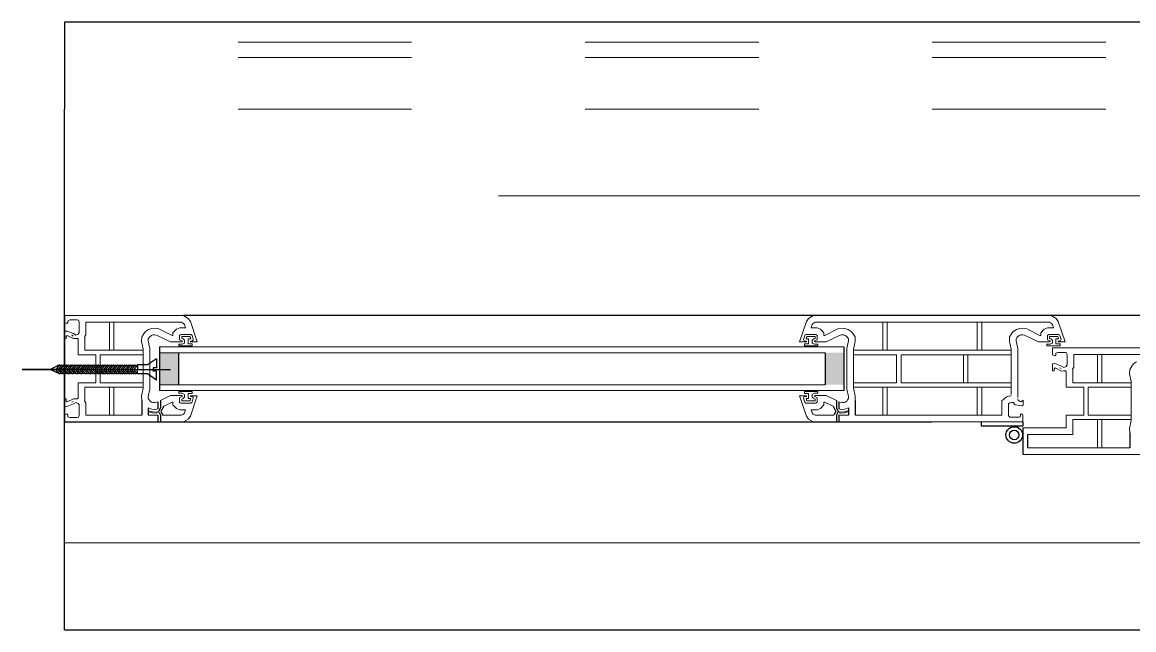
# Model space of a CAD drawing. Header units: metres. Extents: x -355 to 973, y -73 to 238.
# Drawn here: x -294.566 to -293.925, y 97.296 to 97.646 of the extents above; entities that cross this region are included whole.
import ezdxf

# ---------------------------------------------------------------- set-up
doc = ezdxf.new("R2010")
doc.units = ezdxf.units.M
doc.header["$LTSCALE"] = 3
doc.header["$MEASUREMENT"] = 0
doc.linetypes.add('202$0$HIDDEN', pattern=[0.375, 0.25, -0.125])
doc.linetypes.add('DASHED2', pattern=[0.375, 0.25, -0.125])
doc.layers.add('01B', color=10, linetype='Continuous')
doc.layers.add('5', color=2, linetype='Continuous')
doc.layers.add('05', color=21, linetype='Continuous', lineweight=5)
doc.layers.add('15', color=63, linetype='DASHED2', lineweight=15)

# ---------------------------------------------------------------- blocks, each defined once
blk = doc.blocks.new('DSSSS')
at = {"layer": '05'}
for p, q in [((152.76042, -221.38644), (152.76042, -221.38719)), ((152.76042, -221.38719), (152.76643, -221.38719)), ((152.76643, -221.38719), (152.76643, -221.38631))]:
    blk.add_line(p, q, dxfattribs=at)
blk.add_lwpolyline([(152.76643, -221.38631), (152.76455, -221.38631), (152.76455, -221.38402), (152.76573, -221.38402), (152.76544, -221.383), (152.76167, -221.383), (152.76167, -221.38381), (152.76226, -221.38407), (152.76299, -221.38465), (152.76299, -221.38592), (152.76191, -221.38644), (152.76042, -221.38644)], dxfattribs=at)
blk = doc.blocks.new('2wq2w')
at = {"layer": '01B'}
for points in [[(223.1487, 63.4053), (223.13781, 63.4053), (223.13781, 63.42378), (223.1487, 63.42378)], [(223.52121, 63.4053), (223.5321, 63.4053), (223.5321, 63.42378), (223.52121, 63.42378)]]:
    blk.add_hatch(color=143, dxfattribs=at).paths.add_polyline_path(points)
at = {"layer": '01B', "color": 32}
for p, q in [((223.08302, 63.61416), (223.08302, 63.56416)), ((223.08302, 63.26415), (223.08302, 63.56415))]:
    blk.add_line(p, q, dxfattribs=at)
at = {"layer": '01B', "color": 143}
for p, q in [((223.08302, 63.4452), (223.08302, 63.38388)), ((224.08302, 63.4452), (223.15159, 63.4452)), ((223.13781, 63.4271), (223.13781, 63.40198)), ((223.5321, 63.4271), (223.5321, 63.40198)), ((223.13611, 63.42028), (223.1308, 63.41669)), ((223.13611, 63.42028), (223.13611, 63.41509)), ((223.1487, 63.42378), (223.1487, 63.4053)), ((223.52121, 63.42378), (223.52121, 63.4053)), ((223.09954, 63.41415), (223.05868, 63.41415)), ((223.05868, 63.41415), (223.14404, 63.41415)), ((223.0802, 63.41669), (223.07485, 63.41415)), ((223.0802, 63.41162), (223.07485, 63.41415)), ((223.0802, 63.41669), (223.07807, 63.41415)), ((223.0802, 63.41162), (223.07807, 63.41415)), ((223.08145, 63.41669), (223.07932, 63.41415)), ((223.08145, 63.41162), (223.07932, 63.41415)), ((223.0802, 63.41669), (223.08093, 63.41608)), ((223.08269, 63.41669), (223.08057, 63.41415)), ((223.08269, 63.41162), (223.08057, 63.41415)), ((223.08145, 63.41669), (223.08218, 63.41608)), ((223.08394, 63.41669), (223.08181, 63.41415)), ((223.08394, 63.41162), (223.08181, 63.41415)), ((223.08269, 63.41669), (223.08343, 63.41608)), ((223.08519, 63.41669), (223.08306, 63.41415)), ((223.08519, 63.41162), (223.08306, 63.41415)), ((223.08394, 63.41669), (223.08467, 63.41608)), ((223.08643, 63.41669), (223.0843, 63.41415)), ((223.08643, 63.41162), (223.0843, 63.41415)), ((223.08519, 63.41669), (223.08592, 63.41608)), ((223.08768, 63.41669), (223.08555, 63.41415)), ((223.08768, 63.41162), (223.08555, 63.41415)), ((223.08643, 63.41669), (223.08716, 63.41608)), ((223.08892, 63.41669), (223.08679, 63.41415)), ((223.08892, 63.41162), (223.08679, 63.41415)), ((223.08768, 63.41669), (223.08841, 63.41608)), ((223.09017, 63.41669), (223.08804, 63.41415)), ((223.09017, 63.41162), (223.08804, 63.41415)), ((223.08892, 63.41669), (223.08965, 63.41608)), ((223.09141, 63.41669), (223.08929, 63.41415)), ((223.09141, 63.41162), (223.08929, 63.41415)), ((223.09017, 63.41669), (223.0909, 63.41608)), ((223.09266, 63.41669), (223.09053, 63.41415)), ((223.09266, 63.41162), (223.09053, 63.41415)), ((223.09141, 63.41669), (223.09214, 63.41608)), ((223.0939, 63.41669), (223.09178, 63.41415)), ((223.0939, 63.41162), (223.09178, 63.41415)), ((223.09266, 63.41669), (223.09339, 63.41608)), ((223.09515, 63.41669), (223.09302, 63.41415)), ((223.09515, 63.41162), (223.09302, 63.41415)), ((223.0939, 63.41669), (223.09464, 63.41608)), ((223.0964, 63.41669), (223.09427, 63.41415)), ((223.0964, 63.41162), (223.09427, 63.41415)), ((223.09515, 63.41669), (223.09588, 63.41608)), ((223.09764, 63.41669), (223.09551, 63.41415)), ((223.09764, 63.41162), (223.09551, 63.41415)), ((223.0964, 63.41669), (223.09713, 63.41608)), ((223.09889, 63.41669), (223.09676, 63.41415)), ((223.09889, 63.41162), (223.09676, 63.41415)), ((223.09764, 63.41669), (223.09837, 63.41608)), ((223.10013, 63.41669), (223.098, 63.41415)), ((223.10013, 63.41162), (223.098, 63.41415)), ((223.09889, 63.41669), (223.09962, 63.41608)), ((223.10138, 63.41669), (223.09925, 63.41415)), ((223.10138, 63.41162), (223.09925, 63.41415)), ((223.10013, 63.41669), (223.10086, 63.41608)), ((223.10262, 63.41669), (223.1005, 63.41415)), ((223.10262, 63.41162), (223.1005, 63.41415)), ((223.10138, 63.41669), (223.10211, 63.41608)), ((223.10387, 63.41669), (223.10174, 63.41415)), ((223.10387, 63.41162), (223.10174, 63.41415)), ((223.10262, 63.41669), (223.10336, 63.41608)), ((223.10512, 63.41669), (223.10299, 63.41415)), ((223.10512, 63.41162), (223.10299, 63.41415)), ((223.10387, 63.41669), (223.1046, 63.41608)), ((223.10636, 63.41669), (223.10423, 63.41415)), ((223.10636, 63.41162), (223.10423, 63.41415)), ((223.10512, 63.41669), (223.10585, 63.41608)), ((223.10761, 63.41669), (223.10548, 63.41415)), ((223.10761, 63.41162), (223.10548, 63.41415)), ((223.10636, 63.41669), (223.10709, 63.41608)), ((223.10885, 63.41669), (223.10672, 63.41415)), ((223.10885, 63.41162), (223.10672, 63.41415)), ((223.10761, 63.41669), (223.10834, 63.41608)), ((223.1101, 63.41669), (223.10797, 63.41415)), ((223.1101, 63.41162), (223.10797, 63.41415)), ((223.10885, 63.41669), (223.10958, 63.41608)), ((223.11134, 63.41669), (223.10922, 63.41415)), ((223.11134, 63.41162), (223.10922, 63.41415)), ((223.1101, 63.41669), (223.11083, 63.41608)), ((223.11259, 63.41669), (223.11046, 63.41415)), ((223.11259, 63.41162), (223.11046, 63.41415)), ((223.11134, 63.41669), (223.11208, 63.41608)), ((223.11384, 63.41669), (223.11171, 63.41415)), ((223.11384, 63.41162), (223.11171, 63.41415)), ((223.11259, 63.41669), (223.11332, 63.41608)), ((223.11508, 63.41669), (223.11295, 63.41415)), ((223.11508, 63.41162), (223.11295, 63.41415)), ((223.11384, 63.41669), (223.11457, 63.41608)), ((223.11633, 63.41669), (223.1142, 63.41415)), ((223.11633, 63.41162), (223.1142, 63.41415)), ((223.11508, 63.41669), (223.11581, 63.41608)), ((223.11757, 63.41669), (223.11544, 63.41415)), ((223.11757, 63.41162), (223.11544, 63.41415)), ((223.11633, 63.41669), (223.11706, 63.41608)), ((223.11882, 63.41669), (223.11669, 63.41415)), ((223.11882, 63.41162), (223.11669, 63.41415)), ((223.11757, 63.41669), (223.1183, 63.41608)), ((223.12006, 63.41669), (223.11794, 63.41415)), ((223.12006, 63.41162), (223.11794, 63.41415)), ((223.11882, 63.41669), (223.11955, 63.41608)), ((223.12131, 63.41669), (223.11918, 63.41415)), ((223.12131, 63.41162), (223.11918, 63.41415)), ((223.12006, 63.41669), (223.1208, 63.41608)), ((223.12256, 63.41669), (223.12043, 63.41415)), ((223.12256, 63.41162), (223.12043, 63.41415)), ((223.12131, 63.41669), (223.12204, 63.41608)), ((223.1238, 63.41669), (223.12167, 63.41415)), ((223.1238, 63.41162), (223.12167, 63.41415)), ((223.12256, 63.41669), (223.12329, 63.41608)), ((223.12505, 63.41669), (223.12292, 63.41415)), ((223.12505, 63.41162), (223.12292, 63.41415)), ((223.1238, 63.41669), (223.12453, 63.41608)), ((223.1308, 63.41669), (223.12505, 63.41669)), ((223.12505, 63.41669), (223.12505, 63.41415)), ((223.12505, 63.41162), (223.12505, 63.41415)), ((223.13611, 63.41509), (223.13404, 63.41509)), ((223.13404, 63.41509), (223.13404, 63.41415)), ((223.13404, 63.41322), (223.13404, 63.41415)), ((223.13611, 63.41322), (223.13404, 63.41322)), ((223.13611, 63.40803), (223.13611, 63.41322)), ((223.0802, 63.41162), (223.08093, 63.41223)), ((223.08145, 63.41162), (223.08218, 63.41223)), ((223.08269, 63.41162), (223.08343, 63.41223)), ((223.08394, 63.41162), (223.08467, 63.41223)), ((223.08519, 63.41162), (223.08592, 63.41223)), ((223.08643, 63.41162), (223.08716, 63.41223)), ((223.08768, 63.41162), (223.08841, 63.41223)), ((223.08892, 63.41162), (223.08965, 63.41223)), ((223.09017, 63.41162), (223.0909, 63.41223)), ((223.09141, 63.41162), (223.09214, 63.41223)), ((223.09266, 63.41162), (223.09339, 63.41223)), ((223.0939, 63.41162), (223.09464, 63.41223)), ((223.09515, 63.41162), (223.09588, 63.41223)), ((223.0964, 63.41162), (223.09713, 63.41223)), ((223.09764, 63.41162), (223.09837, 63.41223)), ((223.09889, 63.41162), (223.09962, 63.41223)), ((223.10013, 63.41162), (223.10086, 63.41223)), ((223.10138, 63.41162), (223.10211, 63.41223)), ((223.10262, 63.41162), (223.10336, 63.41223)), ((223.10387, 63.41162), (223.1046, 63.41223)), ((223.10512, 63.41162), (223.10585, 63.41223)), ((223.10636, 63.41162), (223.10709, 63.41223)), ((223.10761, 63.41162), (223.10834, 63.41223)), ((223.10885, 63.41162), (223.10958, 63.41223)), ((223.1101, 63.41162), (223.11083, 63.41223)), ((223.11134, 63.41162), (223.11208, 63.41223)), ((223.11259, 63.41162), (223.11332, 63.41223)), ((223.11384, 63.41162), (223.11457, 63.41223)), ((223.11508, 63.41162), (223.11581, 63.41223)), ((223.11633, 63.41162), (223.11706, 63.41223)), ((223.11757, 63.41162), (223.1183, 63.41223)), ((223.11882, 63.41162), (223.11955, 63.41223)), ((223.12006, 63.41162), (223.1208, 63.41223)), ((223.12131, 63.41162), (223.12204, 63.41223)), ((223.12256, 63.41162), (223.12329, 63.41223)), ((223.1238, 63.41162), (223.12453, 63.41223)), ((223.1308, 63.41162), (223.12505, 63.41162)), ((223.13611, 63.40803), (223.1308, 63.41162)), ((223.12751, 63.39622), (223.12751, 63.3877)), ((223.13679, 63.39554), (223.13679, 63.39145)), ((223.1383, 63.39628), (223.1383, 63.39202)), ((223.52774, 63.39628), (223.52774, 63.39202)), ((223.52926, 63.39554), (223.52926, 63.39145)), ((223.53853, 63.39622), (223.53853, 63.3877)), ((223.13129, 63.39192), (223.13129, 63.3877)), ((223.1317, 63.39036), (223.13151, 63.38975)), ((223.13679, 63.3877), (223.13679, 63.38388)), ((223.1383, 63.39202), (223.13719, 63.38989)), ((223.13749, 63.38931), (223.1383, 63.3877)), ((223.1383, 63.3877), (223.1383, 63.38388)), ((223.14023, 63.39296), (223.13863, 63.38989)), ((223.13863, 63.38989), (223.13973, 63.3877)), ((223.52582, 63.39296), (223.52742, 63.38989)), ((223.52742, 63.38989), (223.52631, 63.3877)), ((223.52774, 63.39202), (223.52885, 63.38989)), ((223.52855, 63.38931), (223.52774, 63.3877)), ((223.52774, 63.3877), (223.52774, 63.38388)), ((223.52926, 63.3877), (223.52926, 63.38388)), ((223.53435, 63.39036), (223.53453, 63.38975)), ((223.53475, 63.39192), (223.53475, 63.3877)), ((223.08302, 63.38388), (223.58302, 63.38388)), ((223.61145, 63.38148), (223.61145, 63.38388)), ((223.63526, 63.38148), (223.61145, 63.38148)), ((223.63526, 63.38388), (223.63526, 63.38148)), ((223.63526, 63.38045), (223.63526, 63.3652)), ((223.63782, 63.37662), (223.63782, 63.36903)), ((223.69673, 63.37755), (223.69673, 63.36903))]:
    blk.add_line(p, q, dxfattribs=at)
for radius in [0.00477, 0.00274]:
    blk.add_circle((223.63022, 63.37639), radius, dxfattribs=at)
at = {"layer": '05', "color": 143}
for p, q in [((223.08302, 63.4412), (223.08302, 63.4452)), ((223.58302, 63.4452), (223.65159, 63.4452)), ((223.65159, 63.4452), (223.65429, 63.44351)), ((223.08441, 63.44055), (223.08302, 63.4412)), ((223.08499, 63.4411), (223.08441, 63.44055)), ((223.08611, 63.44264), (223.08499, 63.44216)), ((223.08499, 63.44216), (223.08499, 63.4411)), ((223.09041, 63.44264), (223.08611, 63.44264)), ((223.09101, 63.44251), (223.09041, 63.44264)), ((223.09156, 63.44149), (223.09101, 63.44251)), ((223.09156, 63.4354), (223.09156, 63.44149)), ((223.09539, 63.43413), (223.09539, 63.44138)), ((223.09539, 63.44138), (223.15049, 63.44138)), ((223.10895, 63.42518), (223.10895, 63.44138)), ((223.1115, 63.42518), (223.1115, 63.44138)), ((223.15049, 63.44138), (223.15169, 63.44062)), ((223.15169, 63.44062), (223.15218, 63.44)), ((223.15218, 63.44), (223.15279, 63.43817)), ((223.51386, 63.44), (223.51326, 63.43817)), ((223.51435, 63.44062), (223.51386, 63.44)), ((223.51555, 63.44138), (223.51435, 63.44062)), ((223.58302, 63.44138), (223.51555, 63.44138)), ((223.55455, 63.42518), (223.55455, 63.44138)), ((223.5571, 63.42518), (223.5571, 63.44138)), ((223.58302, 63.44138), (223.65049, 63.44138)), ((223.60895, 63.42518), (223.60895, 63.44138)), ((223.6115, 63.42518), (223.6115, 63.44138)), ((223.65049, 63.44138), (223.65169, 63.44062)), ((223.65169, 63.44062), (223.65218, 63.44)), ((223.65218, 63.44), (223.65279, 63.43817)), ((223.65429, 63.44351), (223.65561, 63.44183)), ((223.65561, 63.44183), (223.65948, 63.43012)), ((223.08302, 63.43613), (223.08441, 63.43626)), ((223.08302, 63.432), (223.08302, 63.43613)), ((223.08409, 63.4332), (223.08398, 63.43196)), ((223.08452, 63.4337), (223.08409, 63.4332)), ((223.08441, 63.43626), (223.08826, 63.43476)), ((223.08825, 63.43188), (223.08452, 63.4337)), ((223.08809, 63.43337), (223.08719, 63.43381)), ((223.08719, 63.43381), (223.08769, 63.43362)), ((223.08769, 63.43362), (223.08809, 63.43337)), ((223.08826, 63.43476), (223.08956, 63.43396)), ((223.08956, 63.43396), (223.0909, 63.43451)), ((223.0909, 63.43451), (223.09156, 63.4354)), ((223.09454, 63.43299), (223.09539, 63.43413)), ((223.09473, 63.43273), (223.09454, 63.43299)), ((223.09473, 63.42518), (223.09473, 63.43273)), ((223.12751, 63.43285), (223.12744, 63.43025)), ((223.12868, 63.43467), (223.12751, 63.43285)), ((223.12968, 63.43596), (223.12868, 63.43467)), ((223.13152, 63.43723), (223.12968, 63.43596)), ((223.13337, 63.43779), (223.13152, 63.43723)), ((223.13538, 63.43796), (223.13337, 63.43779)), ((223.13741, 63.43749), (223.13538, 63.43796)), ((223.14503, 63.43378), (223.13741, 63.43749)), ((223.14548, 63.43378), (223.14503, 63.43378)), ((223.14752, 63.43741), (223.14548, 63.4353)), ((223.14548, 63.4353), (223.14548, 63.43378)), ((223.14943, 63.43817), (223.14752, 63.43741)), ((223.15279, 63.43817), (223.14943, 63.43817)), ((223.51326, 63.43817), (223.51661, 63.43817)), ((223.51661, 63.43817), (223.51852, 63.43741)), ((223.51852, 63.43741), (223.52056, 63.4353)), ((223.52056, 63.4353), (223.52056, 63.43378)), ((223.52056, 63.43378), (223.52102, 63.43378)), ((223.52102, 63.43378), (223.52863, 63.43749)), ((223.52863, 63.43749), (223.53067, 63.43796)), ((223.53067, 63.43796), (223.53268, 63.43779)), ((223.53268, 63.43779), (223.53452, 63.43723)), ((223.53452, 63.43723), (223.53636, 63.43596)), ((223.53636, 63.43596), (223.53736, 63.43467)), ((223.53736, 63.43467), (223.53853, 63.43285)), ((223.53853, 63.43285), (223.53861, 63.43025)), ((223.62751, 63.43285), (223.62744, 63.43025)), ((223.62868, 63.43467), (223.62751, 63.43285)), ((223.62968, 63.43596), (223.62868, 63.43467)), ((223.63152, 63.43723), (223.62968, 63.43596)), ((223.6318, 63.43246), (223.63131, 63.43168)), ((223.63337, 63.43779), (223.63152, 63.43723)), ((223.63234, 63.43314), (223.6318, 63.43246)), ((223.6332, 63.43374), (223.63234, 63.43314)), ((223.63408, 63.43401), (223.6332, 63.43374)), ((223.63538, 63.43796), (223.63337, 63.43779)), ((223.63511, 63.43409), (223.63408, 63.43401)), ((223.63613, 63.43386), (223.63511, 63.43409)), ((223.63741, 63.43749), (223.63538, 63.43796)), ((223.64414, 63.42996), (223.63613, 63.43386)), ((223.64503, 63.43378), (223.63741, 63.43749)), ((223.64548, 63.43378), (223.64503, 63.43378)), ((223.64752, 63.43741), (223.64548, 63.4353)), ((223.64548, 63.4353), (223.64548, 63.43378)), ((223.64943, 63.43817), (223.64752, 63.43741)), ((223.6497, 63.43416), (223.64931, 63.43375)), ((223.64931, 63.43375), (223.64931, 63.43121)), ((223.65279, 63.43817), (223.64943, 63.43817)), ((223.65017, 63.43434), (223.6497, 63.43416)), ((223.65584, 63.43434), (223.65017, 63.43434)), ((223.65622, 63.43407), (223.65584, 63.43434)), ((223.65653, 63.43371), (223.65622, 63.43407)), ((223.65718, 63.43147), (223.65653, 63.43371)), ((223.08339, 63.4318), (223.08302, 63.432)), ((223.08398, 63.43196), (223.08339, 63.4318)), ((223.08948, 63.43193), (223.08825, 63.43188)), ((223.09058, 63.43195), (223.08948, 63.43193)), ((223.0909, 63.4315), (223.09058, 63.43195)), ((223.0909, 63.42263), (223.0909, 63.4315)), ((223.12744, 63.43025), (223.12845, 63.42579)), ((223.12845, 63.42579), (223.12845, 63.41889)), ((223.53861, 63.43025), (223.53759, 63.42579)), ((223.53759, 63.42579), (223.53759, 63.41889)), ((223.62744, 63.43025), (223.62845, 63.42579)), ((223.62845, 63.42579), (223.62845, 63.41812)), ((223.63131, 63.43168), (223.63127, 63.43063)), ((223.63127, 63.43063), (223.63228, 63.42622)), ((223.63228, 63.42622), (223.63228, 63.41812)), ((223.6506, 63.42996), (223.64414, 63.42996)), ((223.649, 63.42868), (223.649, 63.42772)), ((223.649, 63.42772), (223.65666, 63.42772)), ((223.64931, 63.43121), (223.65067, 63.4306)), ((223.65099, 63.43015), (223.6506, 63.42996)), ((223.65067, 63.4306), (223.65099, 63.43035)), ((223.65099, 63.43035), (223.65099, 63.43015)), ((223.65554, 63.43012), (223.65554, 63.43049)), ((223.65554, 63.43049), (223.65625, 63.43049)), ((223.65948, 63.43012), (223.65554, 63.43012)), ((223.65625, 63.43049), (223.65682, 63.4306)), ((223.65666, 63.42772), (223.65666, 63.42884)), ((223.65682, 63.4306), (223.65708, 63.43104)), ((223.65708, 63.43104), (223.65718, 63.43147)), ((223.0909, 63.42263), (223.10102, 63.42263)), ((223.09473, 63.42518), (223.12845, 63.42518)), ((223.10102, 63.42263), (223.10102, 63.41454)), ((223.10357, 63.42263), (223.12845, 63.42263)), ((223.10357, 63.42263), (223.10357, 63.41454)), ((223.58302, 63.42518), (223.53759, 63.42518)), ((223.56247, 63.42263), (223.53759, 63.42263)), ((223.56247, 63.42263), (223.56247, 63.41454)), ((223.58302, 63.42263), (223.56503, 63.42263)), ((223.56503, 63.42263), (223.56503, 63.41454)), ((223.58302, 63.42518), (223.62845, 63.42518)), ((223.58302, 63.42263), (223.62845, 63.42263)), ((223.60102, 63.42263), (223.60102, 63.41454)), ((223.60357, 63.42263), (223.60357, 63.41454)), ((223.67817, 63.40651), (223.67817, 63.4227)), ((223.68072, 63.40651), (223.68072, 63.4227)), ((223.10102, 63.40645), (223.10102, 63.41454)), ((223.10357, 63.40645), (223.10357, 63.41454)), ((223.12845, 63.41889), (223.12845, 63.41454)), ((223.12845, 63.41019), (223.12845, 63.41454)), ((223.13228, 63.41019), (223.13228, 63.41454)), ((223.53376, 63.41019), (223.53376, 63.41454)), ((223.53759, 63.41889), (223.53759, 63.41454)), ((223.53759, 63.41019), (223.53759, 63.41454)), ((223.56247, 63.40645), (223.56247, 63.41454)), ((223.56503, 63.40645), (223.56503, 63.41454)), ((223.60102, 63.40645), (223.60102, 63.41454)), ((223.60357, 63.40645), (223.60357, 63.41454)), ((223.62845, 63.41812), (223.62845, 63.39979)), ((223.63228, 63.41812), (223.63228, 63.39801)), ((223.12845, 63.40329), (223.12845, 63.41019)), ((223.13228, 63.40286), (223.13228, 63.41019)), ((223.53376, 63.40286), (223.53376, 63.41019)), ((223.53759, 63.40329), (223.53759, 63.41019)), ((223.66395, 63.40651), (223.69768, 63.40651)), ((223.0909, 63.40645), (223.10102, 63.40645)), ((223.0909, 63.40645), (223.0909, 63.39758)), ((223.09473, 63.4039), (223.12845, 63.4039)), ((223.09473, 63.4039), (223.09473, 63.39635)), ((223.10357, 63.40645), (223.12845, 63.40645)), ((223.10895, 63.4039), (223.10895, 63.3877)), ((223.1115, 63.4039), (223.1115, 63.3877)), ((223.12744, 63.39883), (223.12845, 63.40329)), ((223.13127, 63.39845), (223.13228, 63.40286)), ((223.149, 63.4004), (223.149, 63.40136)), ((223.149, 63.40136), (223.15666, 63.40136)), ((223.15666, 63.40136), (223.15666, 63.40023)), ((223.51705, 63.40136), (223.50939, 63.40136)), ((223.50939, 63.40136), (223.50939, 63.40023)), ((223.51705, 63.4004), (223.51705, 63.40136)), ((223.53477, 63.39845), (223.53376, 63.40286)), ((223.56247, 63.40645), (223.53759, 63.40645)), ((223.62845, 63.4039), (223.53759, 63.4039)), ((223.53861, 63.39883), (223.53759, 63.40329)), ((223.55455, 63.4039), (223.55455, 63.3877)), ((223.5571, 63.4039), (223.5571, 63.3877)), ((223.62845, 63.40645), (223.56503, 63.40645)), ((223.60895, 63.3877), (223.60895, 63.4039)), ((223.6115, 63.3877), (223.6115, 63.4039)), ((223.66012, 63.40396), (223.67024, 63.40396)), ((223.67024, 63.40396), (223.67024, 63.39586)), ((223.67279, 63.40396), (223.69768, 63.40396)), ((223.67279, 63.40396), (223.67279, 63.39586)), ((223.08339, 63.39728), (223.08302, 63.39708)), ((223.08302, 63.39708), (223.08302, 63.39295)), ((223.08398, 63.39712), (223.08339, 63.39728)), ((223.08409, 63.39588), (223.08398, 63.39712)), ((223.08452, 63.39538), (223.08409, 63.39588)), ((223.08441, 63.39282), (223.08826, 63.39431)), ((223.08825, 63.3972), (223.08452, 63.39538)), ((223.08809, 63.39571), (223.08719, 63.39527)), ((223.08719, 63.39527), (223.08769, 63.39546)), ((223.08769, 63.39546), (223.08809, 63.39571)), ((223.08948, 63.39715), (223.08825, 63.3972)), ((223.08826, 63.39431), (223.08956, 63.39511)), ((223.09058, 63.39713), (223.08948, 63.39715)), ((223.08956, 63.39511), (223.0909, 63.39457)), ((223.0909, 63.39758), (223.09058, 63.39713)), ((223.0909, 63.39457), (223.09156, 63.39368)), ((223.09156, 63.39368), (223.09156, 63.38759)), ((223.09473, 63.39635), (223.09454, 63.39609)), ((223.09454, 63.39609), (223.09539, 63.39495)), ((223.09539, 63.39495), (223.09539, 63.3877)), ((223.12751, 63.39622), (223.12744, 63.39883)), ((223.13131, 63.3974), (223.13127, 63.39845)), ((223.1318, 63.39662), (223.13131, 63.3974)), ((223.13234, 63.39594), (223.1318, 63.39662)), ((223.1332, 63.39534), (223.13234, 63.39594)), ((223.13408, 63.39507), (223.1332, 63.39534)), ((223.13511, 63.39499), (223.13408, 63.39507)), ((223.13613, 63.39522), (223.13511, 63.39499)), ((223.13679, 63.39554), (223.13613, 63.39522)), ((223.14414, 63.39912), (223.1383, 63.39628)), ((223.14503, 63.3953), (223.14023, 63.39296)), ((223.1506, 63.39912), (223.14414, 63.39912)), ((223.14548, 63.3953), (223.14503, 63.3953)), ((223.14548, 63.39378), (223.14548, 63.3953)), ((223.14752, 63.39167), (223.14548, 63.39378)), ((223.14931, 63.39787), (223.15067, 63.39848)), ((223.14931, 63.39533), (223.14931, 63.39787)), ((223.1497, 63.39492), (223.14931, 63.39533)), ((223.15017, 63.39474), (223.1497, 63.39492)), ((223.15584, 63.39474), (223.15017, 63.39474)), ((223.15099, 63.39893), (223.1506, 63.39912)), ((223.15067, 63.39848), (223.15099, 63.39873)), ((223.15099, 63.39873), (223.15099, 63.39893)), ((223.15948, 63.39896), (223.15554, 63.39896)), ((223.15554, 63.39896), (223.15554, 63.39859)), ((223.15554, 63.39859), (223.15625, 63.39859)), ((223.15561, 63.38725), (223.15948, 63.39896)), ((223.15622, 63.39501), (223.15584, 63.39474)), ((223.15653, 63.39537), (223.15622, 63.39501)), ((223.15625, 63.39859), (223.15682, 63.39848)), ((223.15718, 63.39761), (223.15653, 63.39537)), ((223.15682, 63.39848), (223.15708, 63.39804)), ((223.15708, 63.39804), (223.15718, 63.39761)), ((223.51044, 63.38725), (223.50657, 63.39896)), ((223.50657, 63.39896), (223.51051, 63.39896)), ((223.50897, 63.39804), (223.50886, 63.39761)), ((223.50886, 63.39761), (223.50951, 63.39537)), ((223.50922, 63.39848), (223.50897, 63.39804)), ((223.50979, 63.39859), (223.50922, 63.39848)), ((223.50951, 63.39537), (223.50983, 63.39501)), ((223.51051, 63.39859), (223.50979, 63.39859)), ((223.50983, 63.39501), (223.5102, 63.39474)), ((223.5102, 63.39474), (223.51588, 63.39474)), ((223.51051, 63.39896), (223.51051, 63.39859)), ((223.51505, 63.39893), (223.51544, 63.39912)), ((223.51505, 63.39873), (223.51505, 63.39893)), ((223.51537, 63.39848), (223.51505, 63.39873)), ((223.51674, 63.39787), (223.51537, 63.39848)), ((223.51544, 63.39912), (223.5219, 63.39912)), ((223.51588, 63.39474), (223.51634, 63.39492)), ((223.51634, 63.39492), (223.51674, 63.39533)), ((223.51674, 63.39533), (223.51674, 63.39787)), ((223.51852, 63.39167), (223.52056, 63.39378)), ((223.52056, 63.39378), (223.52056, 63.3953)), ((223.52056, 63.3953), (223.52102, 63.3953)), ((223.52102, 63.3953), (223.52582, 63.39296)), ((223.5219, 63.39912), (223.52774, 63.39628)), ((223.52926, 63.39554), (223.52991, 63.39522)), ((223.52991, 63.39522), (223.53094, 63.39499)), ((223.53094, 63.39499), (223.53196, 63.39507)), ((223.53196, 63.39507), (223.53284, 63.39534)), ((223.53284, 63.39534), (223.5337, 63.39594)), ((223.5337, 63.39594), (223.53424, 63.39662)), ((223.53424, 63.39662), (223.53474, 63.3974)), ((223.53474, 63.3974), (223.53477, 63.39845)), ((223.53853, 63.39622), (223.53861, 63.39883)), ((223.62573, 63.39829), (223.62317, 63.39596)), ((223.62317, 63.39596), (223.62317, 63.3877)), ((223.6281, 63.39893), (223.62573, 63.39829)), ((223.62762, 63.39484), (223.627, 63.39427)), ((223.627, 63.39427), (223.627, 63.38765)), ((223.62861, 63.3951), (223.62762, 63.39484)), ((223.62845, 63.39893), (223.6281, 63.39893)), ((223.6296, 63.3951), (223.62861, 63.3951)), ((223.63073, 63.39378), (223.6296, 63.3951)), ((223.63474, 63.3931), (223.63073, 63.39378)), ((223.63228, 63.39715), (223.63255, 63.39647)), ((223.63255, 63.39647), (223.63321, 63.39589)), ((223.63321, 63.39589), (223.63395, 63.39541)), ((223.63395, 63.39541), (223.6348, 63.39601)), ((223.6348, 63.39601), (223.63536, 63.39638)), ((223.63536, 63.39638), (223.63536, 63.39354)), ((223.67024, 63.38777), (223.67024, 63.39586)), ((223.67279, 63.38777), (223.67279, 63.39586)), ((223.69768, 63.39151), (223.69768, 63.39586)), ((223.08302, 63.39295), (223.08441, 63.39282)), ((223.08441, 63.38853), (223.08302, 63.38788)), ((223.08302, 63.38788), (223.08302, 63.38388)), ((223.08499, 63.38798), (223.08441, 63.38853)), ((223.08499, 63.38692), (223.08499, 63.38798)), ((223.09156, 63.38759), (223.09101, 63.38657)), ((223.12751, 63.3877), (223.09539, 63.3877)), ((223.13337, 63.39129), (223.13129, 63.39192)), ((223.13679, 63.3877), (223.13129, 63.3877)), ((223.13365, 63.38911), (223.13151, 63.38975)), ((223.13377, 63.38974), (223.1317, 63.39036)), ((223.13538, 63.39112), (223.13337, 63.39129)), ((223.13583, 63.38893), (223.13365, 63.38911)), ((223.13578, 63.38957), (223.13377, 63.38974)), ((223.13679, 63.39145), (223.13538, 63.39112)), ((223.13719, 63.38989), (223.13578, 63.38957)), ((223.13749, 63.38931), (223.13583, 63.38893)), ((223.15049, 63.3877), (223.13973, 63.3877)), ((223.14943, 63.39091), (223.14752, 63.39167)), ((223.15279, 63.39091), (223.14943, 63.39091)), ((223.15049, 63.3877), (223.15169, 63.38846)), ((223.15169, 63.38846), (223.15218, 63.38908)), ((223.15218, 63.38908), (223.15279, 63.39091)), ((223.15429, 63.38557), (223.15561, 63.38725)), ((223.51175, 63.38557), (223.51044, 63.38725)), ((223.51386, 63.38908), (223.51326, 63.39091)), ((223.51326, 63.39091), (223.51661, 63.39091)), ((223.51435, 63.38846), (223.51386, 63.38908)), ((223.51555, 63.3877), (223.51435, 63.38846)), ((223.51555, 63.3877), (223.52631, 63.3877)), ((223.51661, 63.39091), (223.51852, 63.39167)), ((223.52855, 63.38931), (223.53022, 63.38893)), ((223.52885, 63.38989), (223.53026, 63.38957)), ((223.52926, 63.39145), (223.53067, 63.39112)), ((223.52926, 63.3877), (223.53475, 63.3877)), ((223.53022, 63.38893), (223.53239, 63.38911)), ((223.53026, 63.38957), (223.53227, 63.38974)), ((223.53067, 63.39112), (223.53268, 63.39129)), ((223.53227, 63.38974), (223.53435, 63.39036)), ((223.53239, 63.38911), (223.53453, 63.38975)), ((223.53268, 63.39129), (223.53475, 63.39192)), ((223.53853, 63.3877), (223.60895, 63.3877)), ((223.62317, 63.3877), (223.59473, 63.3877)), ((223.627, 63.38765), (223.62722, 63.38705)), ((223.63358, 63.3869), (223.63375, 63.38746)), ((223.63375, 63.38808), (223.63404, 63.38841)), ((223.63375, 63.38746), (223.63375, 63.38808)), ((223.63404, 63.38841), (223.63501, 63.38841)), ((223.63536, 63.39354), (223.63474, 63.3931)), ((223.63501, 63.38841), (223.63526, 63.38804)), ((223.63526, 63.38804), (223.63526, 63.38388)), ((223.66012, 63.38777), (223.66012, 63.38045)), ((223.66012, 63.38777), (223.67024, 63.38777)), ((223.67279, 63.38777), (223.69768, 63.38777)), ((223.69768, 63.38462), (223.69768, 63.39151)), ((223.13679, 63.38388), (223.08302, 63.38388)), ((223.08611, 63.38644), (223.08499, 63.38692)), ((223.09041, 63.38644), (223.08611, 63.38644)), ((223.09101, 63.38657), (223.09041, 63.38644)), ((223.15159, 63.38388), (223.1383, 63.38388)), ((223.15159, 63.38388), (223.15429, 63.38557)), ((223.51445, 63.38388), (223.51175, 63.38557)), ((223.51445, 63.38388), (223.52774, 63.38388)), ((223.52926, 63.38388), (223.58302, 63.38388)), ((223.63526, 63.38388), (223.58302, 63.38388)), ((223.62722, 63.38705), (223.6277, 63.38668)), ((223.6277, 63.38668), (223.63315, 63.38668)), ((223.63315, 63.38668), (223.63358, 63.3869)), ((223.66395, 63.38522), (223.66395, 63.37662)), ((223.66395, 63.38522), (223.69768, 63.38522)), ((223.67817, 63.38522), (223.67817, 63.36903)), ((223.68072, 63.38522), (223.68072, 63.36903)), ((223.69666, 63.38015), (223.69768, 63.38462)), ((223.63526, 63.38045), (223.66012, 63.38045)), ((223.63782, 63.37662), (223.66395, 63.37662)), ((223.69673, 63.37755), (223.69666, 63.38015)), ((223.69673, 63.36903), (223.63782, 63.36903)), ((223.70601, 63.3652), (223.63526, 63.3652))]:
    blk.add_line(p, q, dxfattribs=at)
at = {"layer": '05', "color": 107}
for p, q in [((223.13781, 63.4271), (223.5321, 63.4271)), ((223.13781, 63.42378), (223.52121, 63.42378)), ((223.13781, 63.4053), (223.52121, 63.4053)), ((223.13781, 63.40198), (223.5321, 63.40198))]:
    blk.add_line(p, q, dxfattribs=at)
at = {"layer": '05', "color": 143}
for points in [[(223.08302, 63.4452), (223.15159, 63.4452), (223.15429, 63.44351), (223.15561, 63.44183), (223.15948, 63.43012), (223.15554, 63.43012), (223.15554, 63.43049), (223.15625, 63.43049), (223.15682, 63.4306), (223.15708, 63.43104), (223.15718, 63.43147), (223.15653, 63.43371), (223.15622, 63.43407), (223.15584, 63.43434), (223.15017, 63.43434), (223.1497, 63.43416), (223.14931, 63.43375), (223.14931, 63.43121), (223.15067, 63.4306), (223.15099, 63.43035), (223.15099, 63.43015), (223.1506, 63.42996), (223.14414, 63.42996), (223.13613, 63.43386), (223.13511, 63.43409), (223.13408, 63.43401), (223.1332, 63.43374), (223.13234, 63.43314), (223.1318, 63.43246), (223.13131, 63.43168), (223.13127, 63.43063), (223.13228, 63.42622), (223.13228, 63.41889), (223.13228, 63.41454)], [(223.58302, 63.4452), (223.51445, 63.4452), (223.51175, 63.44351), (223.51044, 63.44183), (223.50657, 63.43012), (223.51051, 63.43012), (223.51051, 63.43049), (223.50979, 63.43049), (223.50922, 63.4306), (223.50897, 63.43104), (223.50886, 63.43147), (223.50951, 63.43371), (223.50983, 63.43407), (223.5102, 63.43434), (223.51588, 63.43434), (223.51634, 63.43416), (223.51674, 63.43375), (223.51674, 63.43121), (223.51537, 63.4306), (223.51505, 63.43035), (223.51505, 63.43015), (223.51544, 63.42996), (223.5219, 63.42996), (223.52991, 63.43386), (223.53094, 63.43409), (223.53196, 63.43401), (223.53284, 63.43374), (223.5337, 63.43314), (223.53424, 63.43246), (223.53474, 63.43168), (223.53477, 63.43063), (223.53376, 63.42622), (223.53376, 63.41889), (223.53376, 63.41454)], [(223.65666, 63.42884), (223.65426, 63.42884), (223.65426, 63.43176), (223.65577, 63.43176), (223.65539, 63.43307), (223.65058, 63.43307), (223.65058, 63.43204), (223.65134, 63.4317), (223.65227, 63.43096), (223.65227, 63.42935), (223.65089, 63.42868), (223.649, 63.42868)], [(223.65224, 63.42653), (223.72081, 63.42653)], [(223.66012, 63.40396), (223.66012, 63.41282), (223.6598, 63.41327), (223.65871, 63.41325), (223.65747, 63.4132), (223.65375, 63.41502), (223.65331, 63.41453), (223.6532, 63.41329), (223.65262, 63.41313), (223.65224, 63.41332), (223.65224, 63.41745), (223.65364, 63.41759), (223.65748, 63.41609), (223.65878, 63.41529), (223.66012, 63.41584), (223.66078, 63.41672), (223.66078, 63.42281), (223.66023, 63.42384), (223.65963, 63.42396), (223.65533, 63.42396), (223.65421, 63.42349), (223.65421, 63.42243), (223.65364, 63.42188), (223.65224, 63.42252), (223.65224, 63.42653)], [(223.66395, 63.40651), (223.66395, 63.41406), (223.66376, 63.41432), (223.66461, 63.41545), (223.66461, 63.4227), (223.71971, 63.4227)], [(223.70074, 63.41856), (223.69891, 63.41728), (223.6979, 63.416), (223.69673, 63.41418), (223.69666, 63.41158), (223.69768, 63.40711), (223.69768, 63.40022), (223.69768, 63.39586)], [(223.15666, 63.40023), (223.15426, 63.40023), (223.15426, 63.39732), (223.15577, 63.39732), (223.15539, 63.39601), (223.15058, 63.39601), (223.15058, 63.39704), (223.15134, 63.39738), (223.15227, 63.39812), (223.15227, 63.39973), (223.15089, 63.4004), (223.149, 63.4004)], [(223.50939, 63.40023), (223.51178, 63.40023), (223.51178, 63.39732), (223.51027, 63.39732), (223.51065, 63.39601), (223.51546, 63.39601), (223.51546, 63.39704), (223.5147, 63.39738), (223.51378, 63.39812), (223.51378, 63.39973), (223.51515, 63.4004), (223.51705, 63.4004)]]:
    blk.add_lwpolyline(points, dxfattribs=at)
blk.add_lwpolyline([(223.65691, 63.41494), (223.65731, 63.4147), (223.65641, 63.41514)], close=True, dxfattribs=at)
at = {"layer": '15'}
for p, q in [((224.08302, 63.51416), (223.08302, 63.51416)), ((223.08302, 63.31416), (224.08302, 63.31416))]:
    blk.add_line(p, q, dxfattribs=at)
at = {"layer": '5', "color": 32}
for p, q in [((224.08302, 63.61416), (223.08302, 63.61416)), ((223.08302, 63.26415), (224.08302, 63.26415))]:
    blk.add_line(p, q, dxfattribs=at)
at = {"layer": '5', "color": 5, "linetype": '202$0$HIDDEN', "lineweight": 5, "ltscale": 0.1}
for p, q in [((224.08302, 63.60262), (223.08302, 63.60262)), ((224.08302, 63.5938), (223.08302, 63.5938)), ((224.08302, 63.56416), (223.08302, 63.56416))]:
    blk.add_line(p, q, dxfattribs=at)
at = {"layer": '01B', "color": 143, "yscale": 1.275494208194687, "zscale": 1.275494208194687}
for p, xscale in [((28.30396, 345.8058), 1.275494208194687), ((418.36208, 345.8058), -1.275494208194687)]:
    blk.add_blockref('DSSSS', p, dxfattribs=dict(at, xscale=xscale))

msp = doc.modelspace()

# ---------------------------------------------------------------- block references
msp.add_blockref('2wq2w', (-517.62433, 34.03148))

doc.saveas('drawing.dxf')
